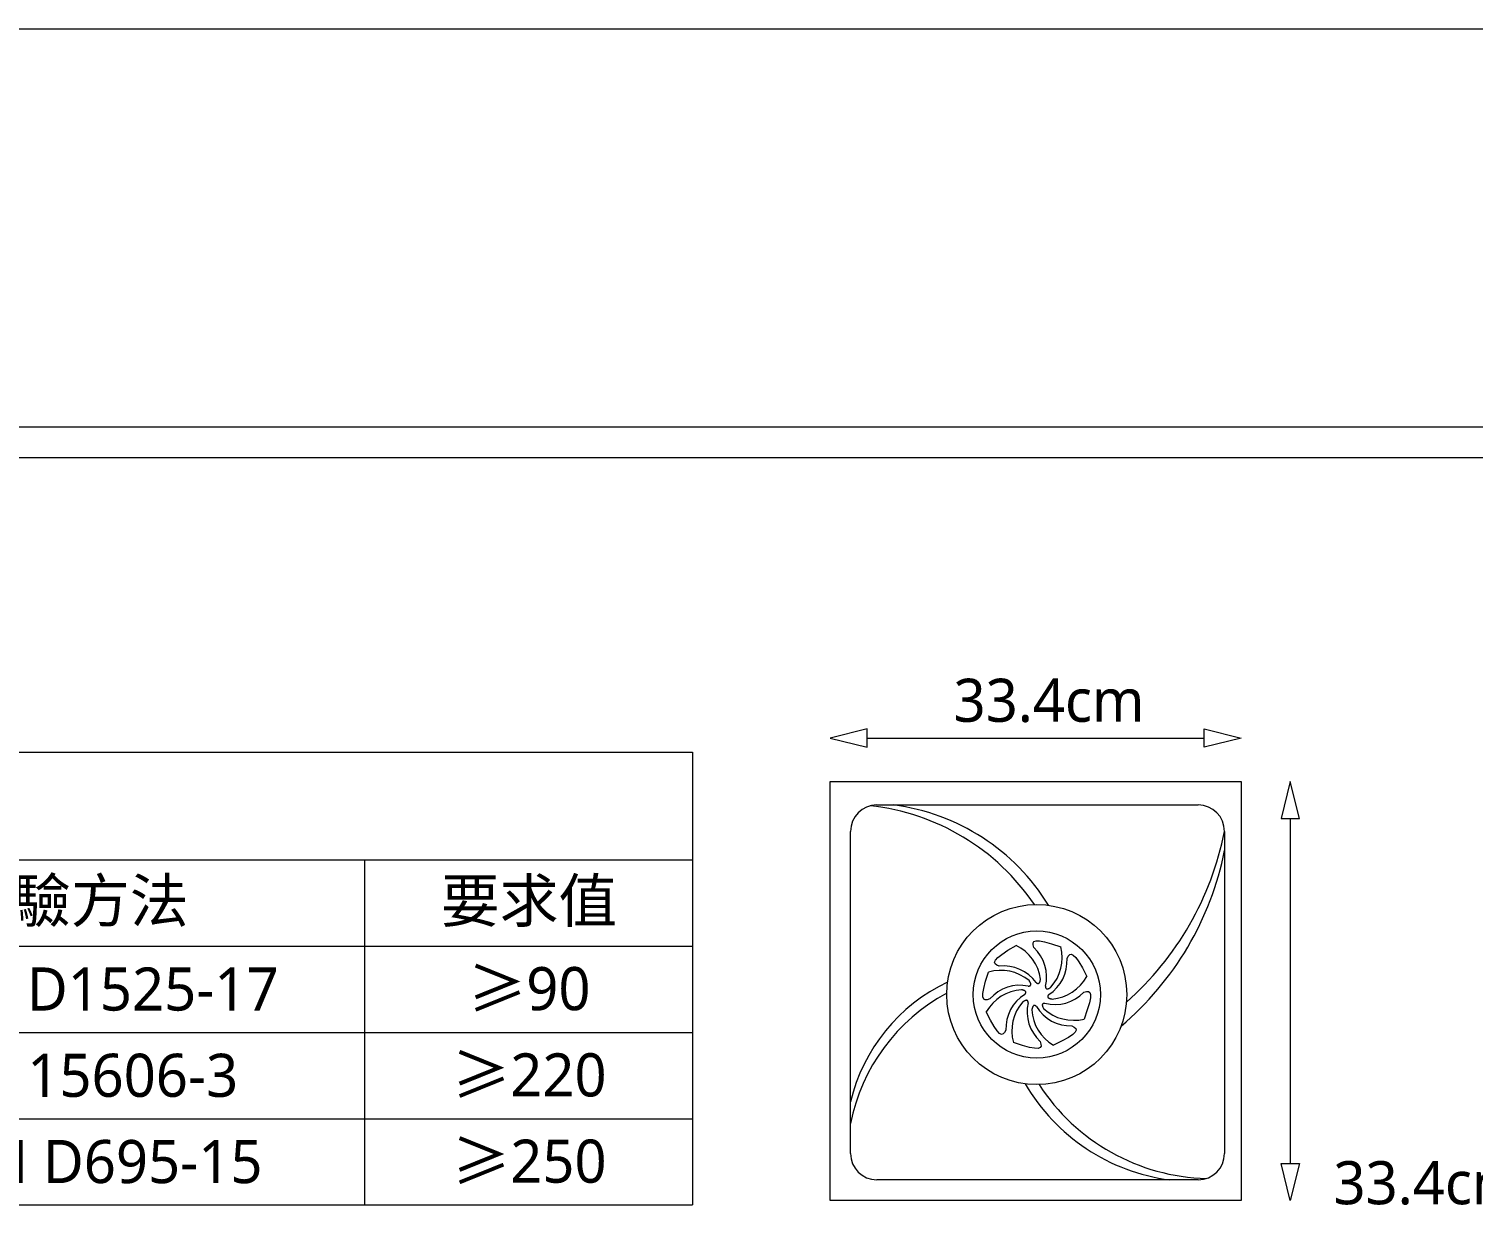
# Model space of a CAD drawing. Header units: millimetres. Extents: x -1245 to 7283, y 1609 to 4579.
# Drawn here: x 5996 to 6666, y 4034 to 4579 of the extents above; entities that cross this region are included whole.
import ezdxf

# ---------------------------------------------------------------- set-up
doc = ezdxf.new("R2010")
doc.units = ezdxf.units.MM
doc.styles.add('微軟正黑體-20', font='Microsoft JhengHei.ttf', dxfattribs={"height": 20})

msp = doc.modelspace()

# ---------------------------------------------------------------- linework, layer by layer
at = {"lineweight": 5}
for p, q in [((3083.28, 4578.92), (7283.28, 4578.92)), ((3270.32, 4380.1), (7096.25, 4380.1)), ((6384.48, 4254.33), (6367.31, 4250.08)), ((6384.48, 4245.83), (6384.48, 4254.33)), ((6540.89, 4254.33), (6558.05, 4250.08)), ((6540.89, 4245.83), (6540.89, 4254.33)), ((6367.31, 4250.08), (6384.48, 4245.83)), ((6384.48, 4250.08), (6540.89, 4250.08)), ((6558.05, 4250.08), (6540.89, 4245.83)), ((5501.13, 4243.57), (6303.48, 4243.57)), ((6303.48, 4243.57), (6303.48, 4033.57)), ((6367.31, 4229.98), (6558.05, 4229.98)), ((6367.31, 4035.58), (6367.31, 4229.98)), ((6558.05, 4229.98), (6558.05, 4035.58)), ((6580.73, 4229.98), (6576.48, 4212.81)), ((6584.98, 4212.81), (6580.73, 4229.98)), ((6389.08, 4219.06), (6538, 4219.06)), ((6576.48, 4212.81), (6584.98, 4212.81)), ((6580.73, 4212.81), (6580.73, 4052.74)), ((6376.82, 4057.5), (6376.82, 4206.8)), ((6550.27, 4206.8), (6550.27, 4057.5)), ((5501.13, 4193.57), (6303.48, 4193.57)), ((6151.43, 4193.57), (6151.43, 4033.57)), ((5501.13, 4153.57), (6303.48, 4153.57)), ((5501.13, 4113.57), (6303.48, 4113.57)), ((5879.15, 4073.57), (6303.48, 4073.57)), ((6580.73, 4035.58), (6576.48, 4052.74)), ((6576.48, 4052.74), (6584.98, 4052.74)), ((6584.98, 4052.74), (6580.73, 4035.58)), ((6538, 4045.23), (6389.08, 4045.23)), ((5501.13, 4033.57), (6303.48, 4033.57)), ((6558.05, 4035.58), (6367.31, 4035.58))]:
    msp.add_line(p, q, dxfattribs=at)
at = {"color": 4, "lineweight": 5}
msp.add_line((7110.46, 4394.31), (3256.11, 4394.31), dxfattribs=at)
at = {"lineweight": 5}
for radius in [41.74, 29.48]:
    msp.add_circle((6463.2, 4131.15), radius, dxfattribs=at)
for centre, radius, start, end in [((6389.08, 4206.8), 12.27, 90, 180), ((6374.5, 4113.42), 105.88, 34.16211, 83.7678), ((6384.14, 4120.76), 99.11, 31.49091, 82.69444), ((6538, 4206.8), 12.27, 0, 90), ((6410.23, 4234.56), 142.76, 311.47832, 348.78582), ((6410.02, 4225.74), 142.99, 310.1885, 348.77099), ((6444.75, 4135.62), 20.35, 7.63008, 64.13621), ((6449.28, 4139.38), 18.47, 346.19706, 47.1699), ((6454.6, 4148.08), 20.35, 318.18382, 14.68994), ((6458.79, 4146.7), 18.47, 302.65112, 3.62396), ((6446.54, 4122.03), 20.35, 49.95916, 106.46529), ((6447.89, 4125.93), 18.47, 35.64333, 96.61617), ((6468.63, 4149.34), 20.35, 274.63788, 331.14401), ((6456.74, 4062.5), 82.13, 115.13535, 166.68135), ((6457.45, 4113.05), 20.35, 93.63378, 150.13991), ((6455.4, 4116.99), 18.47, 77.97241, 138.94525), ((6463.38, 4054.19), 88.24, 118.35993, 168.8144), ((6467.34, 4115.52), 18.47, 121.64703, 182.61987), ((6471.97, 4114.31), 20.35, 138.78055, 195.28668), ((6477.2, 4123.06), 18.47, 166.79379, 227.76663), ((6471.59, 4144.97), 18.47, 255.52786, 316.5007), ((6481.23, 4125.19), 20.35, 182.98497, 239.4911), ((6478.87, 4135.11), 18.47, 210.99822, 271.97106), ((6480.23, 4139.55), 20.35, 227.51462, 284.02074), ((6536.54, 4135.48), 91, 210.16492, 262.63112), ((6544.24, 4141.09), 95.24, 212.85176, 268.60039), ((6389.08, 4057.5), 12.27, 180, 270), ((6538, 4057.5), 12.27, 270, 0)]:
    msp.add_arc(centre, radius, start, end, dxfattribs=at)
for points, degree in [([(6445.77, 4144.28), (6442.24, 4145.64), (6441.97, 4147.25), (6453.62, 4153.93)], 3), ([(6461.84, 4152.93), (6460.58, 4156.49), (6461.63, 4157.75), (6474.28, 4153.24)], 3), ([(6477.22, 4147.87), (6478.76, 4151.32), (6480.39, 4151.51), (6486.45, 4139.52)], 3), ([(6441.47, 4129.12), (6437.95, 4127.75), (6436.66, 4128.76), (6440.78, 4141.54)], 3), ([(6457.65, 4131.24), (6459.13, 4132.81), (6456.16, 4133.36)], 2), ([(6459.25, 4135.05), (6461.4, 4135.16), (6459.63, 4137.61)], 2), ([(6462.9, 4136.69), (6464.58, 4135.33), (6464.91, 4138.33)], 2), ([(6467.22, 4134.98), (6467.27, 4132.82), (6469.77, 4134.51)], 2), ([(6484.99, 4132.25), (6488.57, 4133.47), (6489.81, 4132.41), (6485.16, 4119.81)], 3), ([(6459.22, 4127.28), (6459.15, 4129.44), (6456.67, 4127.72)], 2), ([(6463.04, 4125.6), (6461.49, 4127.1), (6460.91, 4124.13)], 2), ([(6466.98, 4127.08), (6464.82, 4127.06), (6466.49, 4124.54)], 2), ([(6468.75, 4131.15), (6467.3, 4129.55), (6470.28, 4129.06)], 2), ([(6448.89, 4114.67), (6447.29, 4111.25), (6445.66, 4111.09), (6439.8, 4123.18)], 3), ([(6479.51, 4116.65), (6482.91, 4115.01), (6483.05, 4113.38), (6470.9, 4107.66)], 3), ([(6464.78, 4109.38), (6466.08, 4105.84), (6465.04, 4104.57), (6452.34, 4108.94)], 3)]:
    msp.add_open_spline(points, degree=degree, dxfattribs=at)

# ---------------------------------------------------------------- texts
at = {"lineweight": 5, "style": '微軟正黑體-20'}
for p in [(6424.6, 4257.61), (6600.79, 4033.9)]:
    msp.add_text('33.4cm', height=20, dxfattribs=at).set_placement(p)
at = {"lineweight": 5, "char_height": 20, "attachment_point": 5, "style": '微軟正黑體-20'}
for s, insert, width in [('{\\fMicrosoft JhengHei|b0|i0|c136|p34;試驗方法}', (6015.29, 4173.57), 266.043), ('{\\fMicrosoft JhengHei|b0|i0|c136|p34;要求值}', (6227.75, 4173.57), 193.4578), ('{\\fMicrosoft JhengHei|b0|i0|c136|p34;ASTM D1525-17}', (6015.29, 4133.57), 266.043), ('{\\fSimSun|b0|i0|c134|p2;≥\\fMicrosoft JhengHei|b0|i0|c136|p34;90}', (6227.75, 4133.57), 193.4578), ('{\\fMicrosoft JhengHei|b0|i0|c136|p34;CNS 15606-3}', (6015.29, 4093.57), 266.043), ('{\\fSimSun|b0|i0|c134|p2;≥\\fMicrosoft JhengHei|b0|i0|c136|p34;220}', (6227.75, 4093.57), 193.4578), ('{\\fSimSun|b0|i0|c134|p2;≥\\fMicrosoft JhengHei|b0|i0|c136|p34;250}', (6227.75, 4053.57), 193.4578), ('{\\fMicrosoft JhengHei|b0|i0|c136|p34;ASTM D695-15}', (6015.29, 4053.57), 266.043)]:
    msp.add_mtext(s, dxfattribs=dict(at, insert=insert, width=width))

doc.saveas('drawing.dxf')
